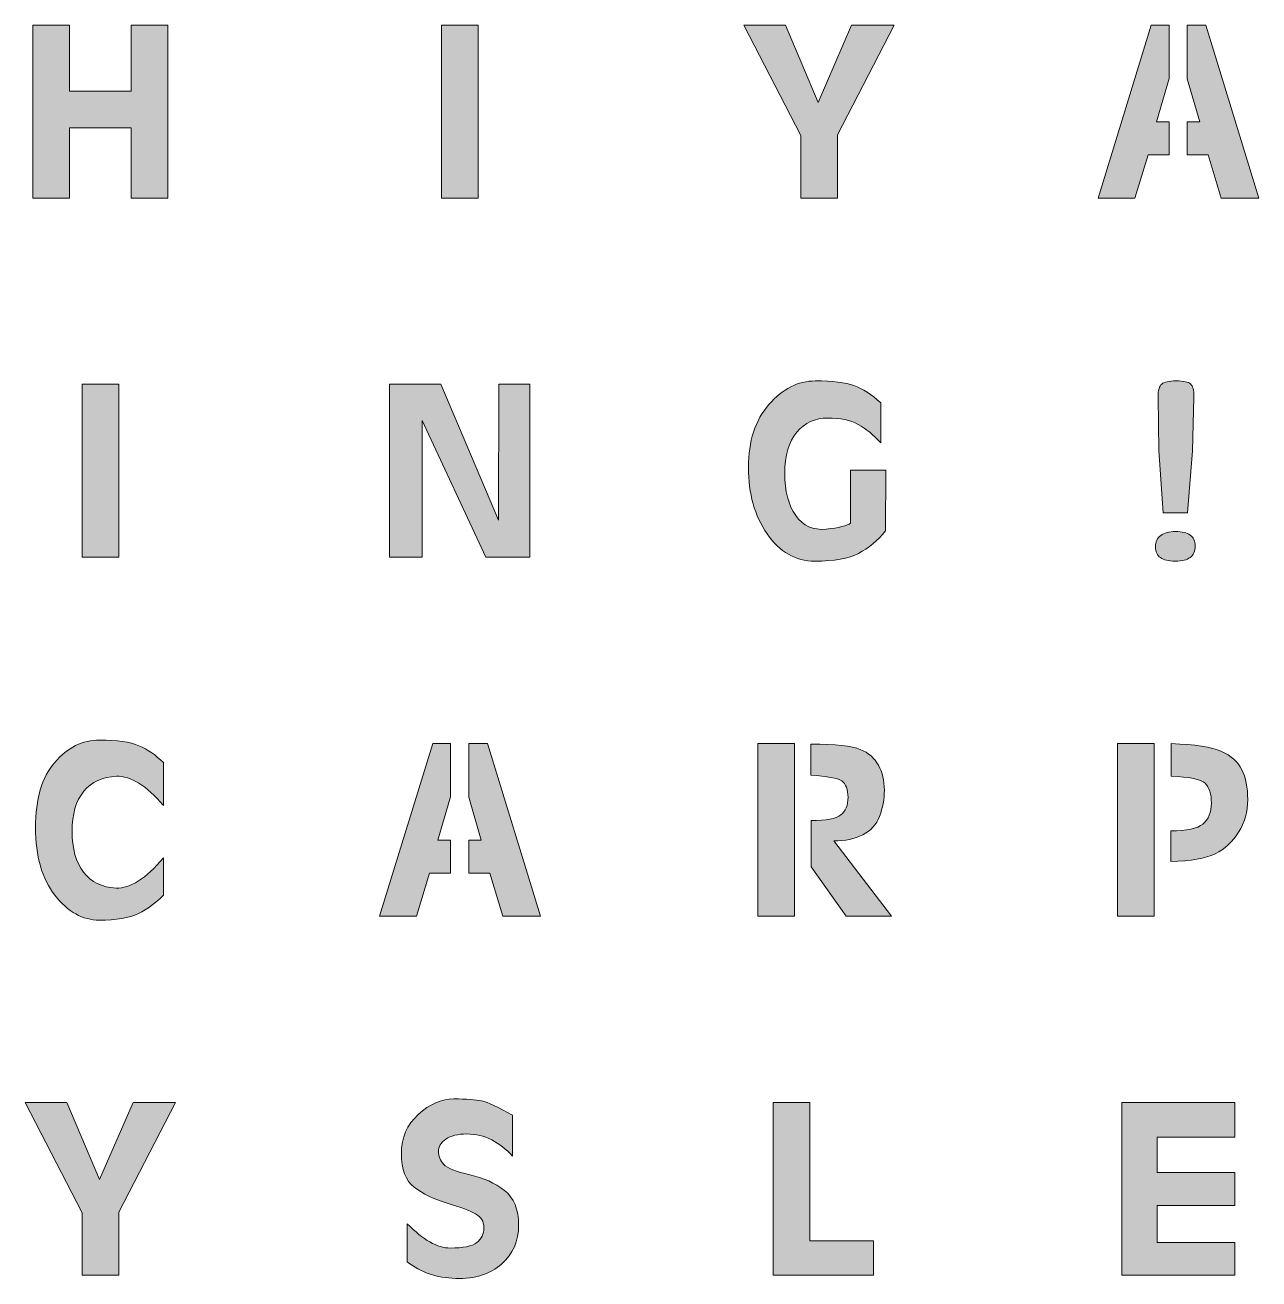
# Model space of a CAD drawing. Header units: inches. Extents: x -93 to 93, y -93 to 93.
# Drawn here: x -44.49 to -3.28, y 51.02 to 92.91 of the extents above; entities that cross this region are included whole.
import ezdxf

# ---------------------------------------------------------------- set-up
doc = ezdxf.new("R2010")
doc.units = ezdxf.units.IN
doc.header["$MEASUREMENT"] = 0
doc.layers.add('Top Copper', color=7, linetype='Continuous')

# ---------------------------------------------------------------- blocks, each defined once
blk = doc.blocks.new('block 93')
at = {"layer": 'Top Copper', "true_color": 0xffffff}
h = blk.add_hatch(color=7, dxfattribs=at)
h.dxf.hatch_style = 2
h.paths.add_polyline_path([(-41.353, 80.909), (-41.353, 75.13), (-42.584, 75.13), (-42.584, 80.909)])
at = {"layer": 'Top Copper', "lineweight": 0}
blk.add_lwpolyline([(-41.353, 80.909), (-41.353, 75.13), (-42.584, 75.13), (-42.584, 80.909), (-41.353, 80.909)], dxfattribs=at)
blk = doc.blocks.new('block 94')
at = {"layer": 'Top Copper', "true_color": 0xffffff}
h = blk.add_hatch(color=7, dxfattribs=at)
h.dxf.hatch_style = 2
edge = h.paths.add_edge_path()
edge.add_spline(control_points=[(-15.746, 76.014), (-16.017, 75.685), (-16.318, 75.433), (-16.647, 75.26), (-16.976, 75.087), (-17.464, 75), (-18.111, 75), (-18.758, 75), (-19.289, 75.304), (-19.705, 75.91), (-20.121, 76.516), (-20.329, 77.257), (-20.329, 78.132), (-20.329, 79.007), (-20.101, 79.708), (-19.644, 80.233), (-19.188, 80.759), (-18.671, 81.022), (-18.094, 81.022), (-17.516, 81.022), (-17.086, 80.97), (-16.803, 80.866), (-16.52, 80.762), (-16.222, 80.571), (-15.91, 80.294), (-15.91, 80.294), (-15.91, 78.951), (-15.91, 78.951), (-16.147, 79.217), (-16.397, 79.422), (-16.66, 79.566), (-16.923, 79.71), (-17.263, 79.783), (-17.682, 79.783), (-18.101, 79.783), (-18.445, 79.624), (-18.713, 79.306), (-18.982, 78.988), (-19.116, 78.532), (-19.116, 77.937), (-19.116, 77.342), (-18.993, 76.872), (-18.748, 76.525), (-18.502, 76.179), (-18.164, 76.027), (-17.734, 76.07), (-17.304, 76.114), (-17.031, 76.181), (-16.915, 76.274), (-16.915, 76.274), (-16.915, 78.041), (-16.915, 78.041), (-16.915, 78.041), (-15.737, 78.041), (-15.737, 78.041), (-15.737, 78.041), (-15.746, 76.014), (-15.746, 76.014)], knot_values=[0, 0, 0, 0, 1, 1, 1, 2, 2, 2, 3, 3, 3, 4, 4, 4, 5, 5, 5, 6, 6, 6, 7, 7, 7, 8, 8, 8, 9, 9, 9, 10, 10, 10, 11, 11, 11, 12, 12, 12, 13, 13, 13, 14, 14, 14, 15, 15, 15, 16, 16, 16, 17, 17, 17, 18, 18, 18, 19, 19, 19, 19], degree=3, periodic=1)
at = {"layer": 'Top Copper', "lineweight": 0}
blk.add_open_spline([(-15.746, 76.014), (-16.017, 75.685), (-16.318, 75.433), (-16.647, 75.26), (-16.976, 75.087), (-17.464, 75), (-18.111, 75), (-18.758, 75), (-19.289, 75.304), (-19.705, 75.91), (-20.121, 76.516), (-20.329, 77.257), (-20.329, 78.132), (-20.329, 79.007), (-20.101, 79.708), (-19.644, 80.233), (-19.188, 80.759), (-18.671, 81.022), (-18.094, 81.022), (-17.516, 81.022), (-17.086, 80.97), (-16.803, 80.866), (-16.52, 80.762), (-16.222, 80.571), (-15.91, 80.294), (-15.91, 80.294), (-15.91, 78.951), (-15.91, 78.951), (-16.147, 79.217), (-16.397, 79.422), (-16.66, 79.566), (-16.923, 79.71), (-17.263, 79.783), (-17.682, 79.783), (-18.101, 79.783), (-18.445, 79.624), (-18.713, 79.306), (-18.982, 78.988), (-19.116, 78.532), (-19.116, 77.937), (-19.116, 77.342), (-18.993, 76.872), (-18.748, 76.525), (-18.502, 76.179), (-18.164, 76.027), (-17.734, 76.07), (-17.304, 76.114), (-17.031, 76.181), (-16.915, 76.274), (-16.915, 76.274), (-16.915, 78.041), (-16.915, 78.041), (-16.915, 78.041), (-15.737, 78.041), (-15.737, 78.041), (-15.737, 78.041), (-15.746, 76.014), (-15.746, 76.014)], degree=3, knots=[0, 0, 0, 0, 1, 1, 1, 2, 2, 2, 3, 3, 3, 4, 4, 4, 5, 5, 5, 6, 6, 6, 7, 7, 7, 8, 8, 8, 9, 9, 9, 10, 10, 10, 11, 11, 11, 12, 12, 12, 13, 13, 13, 14, 14, 14, 15, 15, 15, 16, 16, 16, 17, 17, 17, 18, 18, 18, 19, 19, 19, 19], dxfattribs=at)
blk = doc.blocks.new('block 95')
at = {"layer": 'Top Copper', "true_color": 0xffffff}
h = blk.add_hatch(color=7, dxfattribs=at)
h.dxf.hatch_style = 2
h.paths.add_polyline_path([(-27.624, 75.13), (-29.096, 75.13), (-31.228, 79.705), (-31.228, 75.13), (-32.319, 75.13), (-32.319, 80.909), (-30.604, 80.909), (-28.672, 76.369), (-28.663, 80.909), (-27.624, 80.909)])
at = {"layer": 'Top Copper', "lineweight": 0}
blk.add_lwpolyline([(-27.624, 75.13), (-29.096, 75.13), (-31.228, 79.705), (-31.228, 75.13), (-32.319, 75.13), (-32.319, 80.909), (-30.604, 80.909), (-28.672, 76.369), (-28.663, 80.909), (-27.624, 80.909), (-27.624, 75.13)], dxfattribs=at)
blk = doc.blocks.new('block 102')
at = {"layer": 'Top Copper', "true_color": 0xffffff}
h = blk.add_hatch(color=7, dxfattribs=at)
h.dxf.hatch_style = 2
h.paths.add_polyline_path([(-32.648, 63.133), (-30.873, 68.911), (-30.275, 68.911), (-30.275, 67.126), (-30.699, 65.68), (-30.275, 65.68), (-30.275, 64.579), (-30.976, 64.579), (-31.418, 63.133)])
h.paths.add_polyline_path([(-27.277, 63.133), (-28.533, 63.133), (-28.967, 64.579), (-29.668, 64.579), (-29.668, 65.68), (-29.252, 65.68), (-29.668, 67.118), (-29.668, 68.911), (-29.044, 68.911)])
at = {"layer": 'Top Copper', "lineweight": 0}
for points in [[(-32.648, 63.133), (-30.873, 68.911), (-30.275, 68.911), (-30.275, 67.126), (-30.699, 65.68), (-30.275, 65.68), (-30.275, 64.579), (-30.976, 64.579), (-31.418, 63.133), (-32.648, 63.133)], [(-27.277, 63.133), (-28.533, 63.133), (-28.967, 64.579), (-29.668, 64.579), (-29.668, 65.68), (-29.252, 65.68), (-29.668, 67.118), (-29.668, 68.911), (-29.044, 68.911), (-27.277, 63.133)]]:
    blk.add_lwpolyline(points, dxfattribs=at)
blk = doc.blocks.new('block 103')
at = {"layer": 'Top Copper', "true_color": 0xffffff}
h = blk.add_hatch(color=7, dxfattribs=at)
h.dxf.hatch_style = 2
h.paths.add_polyline_path([(-18.786, 68.911), (-18.786, 63.133), (-20.017, 63.133), (-20.017, 68.911)])
edge = h.paths.add_edge_path()
edge.add_spline(control_points=[(-17.244, 66.52), (-17.083, 66.647), (-17.002, 66.843), (-17.002, 67.109), (-17.002, 67.375), (-17.073, 67.557), (-17.214, 67.655), (-17.356, 67.753), (-17.698, 67.817), (-18.241, 67.846), (-18.241, 67.846), (-18.241, 68.885), (-18.241, 68.885), (-17.421, 68.885), (-16.872, 68.827), (-16.595, 68.712), (-16.317, 68.596), (-16.114, 68.419), (-15.984, 68.179), (-15.854, 67.94), (-15.789, 67.665), (-15.789, 67.356), (-15.789, 67.047), (-15.842, 66.753), (-15.949, 66.472), (-16.056, 66.192), (-16.244, 65.986), (-16.512, 65.853), (-16.781, 65.72), (-17.103, 65.654), (-17.478, 65.654), (-17.478, 65.654), (-15.555, 63.133), (-15.555, 63.133), (-15.555, 63.133), (-17.062, 63.133), (-17.062, 63.133), (-17.062, 63.133), (-18.232, 64.787), (-18.232, 64.787), (-18.232, 64.787), (-18.232, 66.338), (-18.232, 66.338), (-17.735, 66.332), (-17.406, 66.393), (-17.244, 66.52)], knot_values=[0, 0, 0, 0, 1, 1, 1, 2, 2, 2, 3, 3, 3, 4, 4, 4, 5, 5, 5, 6, 6, 6, 7, 7, 7, 8, 8, 8, 9, 9, 9, 10, 10, 10, 11, 11, 11, 12, 12, 12, 13, 13, 13, 14, 14, 14, 15, 15, 15, 15], degree=3, periodic=1)
at = {"layer": 'Top Copper', "lineweight": 0}
blk.add_lwpolyline([(-18.786, 68.911), (-18.786, 63.133), (-20.017, 63.133), (-20.017, 68.911), (-18.786, 68.911)], dxfattribs=at)
blk.add_open_spline([(-17.244, 66.52), (-17.083, 66.647), (-17.002, 66.843), (-17.002, 67.109), (-17.002, 67.375), (-17.073, 67.557), (-17.214, 67.655), (-17.356, 67.753), (-17.698, 67.817), (-18.241, 67.846), (-18.241, 67.846), (-18.241, 68.885), (-18.241, 68.885), (-17.421, 68.885), (-16.872, 68.827), (-16.595, 68.712), (-16.317, 68.596), (-16.114, 68.419), (-15.984, 68.179), (-15.854, 67.94), (-15.789, 67.665), (-15.789, 67.356), (-15.789, 67.047), (-15.842, 66.753), (-15.949, 66.472), (-16.056, 66.192), (-16.244, 65.986), (-16.512, 65.853), (-16.781, 65.72), (-17.103, 65.654), (-17.478, 65.654), (-17.478, 65.654), (-15.555, 63.133), (-15.555, 63.133), (-15.555, 63.133), (-17.062, 63.133), (-17.062, 63.133), (-17.062, 63.133), (-18.232, 64.787), (-18.232, 64.787), (-18.232, 64.787), (-18.232, 66.338), (-18.232, 66.338), (-17.735, 66.332), (-17.406, 66.393), (-17.244, 66.52)], degree=3, knots=[0, 0, 0, 0, 1, 1, 1, 2, 2, 2, 3, 3, 3, 4, 4, 4, 5, 5, 5, 6, 6, 6, 7, 7, 7, 8, 8, 8, 9, 9, 9, 10, 10, 10, 11, 11, 11, 12, 12, 12, 13, 13, 13, 14, 14, 14, 15, 15, 15, 15], dxfattribs=at)
blk = doc.blocks.new('block 104')
at = {"layer": 'Top Copper', "true_color": 0xffffff}
h = blk.add_hatch(color=7, dxfattribs=at)
h.dxf.hatch_style = 2
h.paths.add_polyline_path([(-6.772, 63.133), (-8.002, 63.133), (-8.002, 68.911), (-6.772, 68.911)])
edge = h.paths.add_edge_path()
edge.add_spline(control_points=[(-6.226, 64.969), (-6.226, 64.969), (-6.226, 65.992), (-6.226, 65.992), (-5.695, 65.986), (-5.335, 66.061), (-5.147, 66.217), (-4.96, 66.373), (-4.866, 66.605), (-4.866, 66.914), (-4.866, 67.223), (-4.936, 67.446), (-5.078, 67.581), (-5.219, 67.717), (-5.596, 67.794), (-6.209, 67.811), (-6.209, 67.811), (-6.209, 68.903), (-6.209, 68.903), (-5.417, 68.874), (-4.858, 68.787), (-4.532, 68.643), (-4.206, 68.498), (-3.978, 68.295), (-3.848, 68.032), (-3.718, 67.769), (-3.653, 67.436), (-3.653, 67.031), (-3.653, 66.627), (-3.754, 66.265), (-3.956, 65.944), (-4.158, 65.623), (-4.42, 65.384), (-4.74, 65.225), (-5.061, 65.066), (-5.556, 64.981), (-6.226, 64.969)], knot_values=[0, 0, 0, 0, 1, 1, 1, 2, 2, 2, 3, 3, 3, 4, 4, 4, 5, 5, 5, 6, 6, 6, 7, 7, 7, 8, 8, 8, 9, 9, 9, 10, 10, 10, 11, 11, 11, 12, 12, 12, 12], degree=3, periodic=1)
at = {"layer": 'Top Copper', "lineweight": 0}
blk.add_lwpolyline([(-6.772, 63.133), (-8.002, 63.133), (-8.002, 68.911), (-6.772, 68.911), (-6.772, 63.133)], dxfattribs=at)
blk.add_open_spline([(-6.226, 64.969), (-6.226, 64.969), (-6.226, 65.992), (-6.226, 65.992), (-5.695, 65.986), (-5.335, 66.061), (-5.147, 66.217), (-4.96, 66.373), (-4.866, 66.605), (-4.866, 66.914), (-4.866, 67.223), (-4.936, 67.446), (-5.078, 67.581), (-5.219, 67.717), (-5.596, 67.794), (-6.209, 67.811), (-6.209, 67.811), (-6.209, 68.903), (-6.209, 68.903), (-5.417, 68.874), (-4.858, 68.787), (-4.532, 68.643), (-4.206, 68.498), (-3.978, 68.295), (-3.848, 68.032), (-3.718, 67.769), (-3.653, 67.436), (-3.653, 67.031), (-3.653, 66.627), (-3.754, 66.265), (-3.956, 65.944), (-4.158, 65.623), (-4.42, 65.384), (-4.74, 65.225), (-5.061, 65.066), (-5.556, 64.981), (-6.226, 64.969)], degree=3, knots=[0, 0, 0, 0, 1, 1, 1, 2, 2, 2, 3, 3, 3, 4, 4, 4, 5, 5, 5, 6, 6, 6, 7, 7, 7, 8, 8, 8, 9, 9, 9, 10, 10, 10, 11, 11, 11, 12, 12, 12, 12], dxfattribs=at)
blk = doc.blocks.new('block 110')
at = {"layer": 'Top Copper', "true_color": 0xffffff}
h = blk.add_hatch(color=7, dxfattribs=at)
h.dxf.hatch_style = 2
h.paths.add_polyline_path([(-41.35, 53.252), (-41.35, 51.138), (-42.58, 51.138), (-42.58, 53.226), (-44.486, 56.917), (-43.091, 56.917), (-42, 54.335), (-40.882, 56.917), (-39.461, 56.917)])
at = {"layer": 'Top Copper', "lineweight": 0}
blk.add_lwpolyline([(-41.35, 53.252), (-41.35, 51.138), (-42.58, 51.138), (-42.58, 53.226), (-44.486, 56.917), (-43.091, 56.917), (-42, 54.335), (-40.882, 56.917), (-39.461, 56.917), (-41.35, 53.252)], dxfattribs=at)
blk = doc.blocks.new('block 114')
at = {"layer": 'Top Copper', "true_color": 0xffffff}
h = blk.add_hatch(color=7, dxfattribs=at)
h.dxf.hatch_style = 2
edge = h.paths.add_edge_path()
edge.add_spline(control_points=[(-28.901, 55.661), (-29.152, 55.794), (-29.429, 55.86), (-29.733, 55.86), (-30.036, 55.86), (-30.27, 55.802), (-30.434, 55.687), (-30.599, 55.571), (-30.681, 55.434), (-30.681, 55.275), (-30.681, 55.117), (-30.622, 54.972), (-30.504, 54.842), (-30.385, 54.712), (-30.097, 54.597), (-29.637, 54.496), (-29.178, 54.395), (-28.791, 54.221), (-28.476, 53.976), (-28.162, 53.73), (-28.004, 53.343), (-28.004, 52.815), (-28.004, 52.286), (-28.193, 51.853), (-28.572, 51.515), (-28.95, 51.177), (-29.46, 51.017), (-30.101, 51.034), (-30.742, 51.052), (-31.282, 51.237), (-31.721, 51.589), (-31.721, 51.589), (-31.721, 52.863), (-31.721, 52.863), (-31.195, 52.32), (-30.717, 52.048), (-30.287, 52.048), (-29.857, 52.048), (-29.562, 52.109), (-29.403, 52.23), (-29.245, 52.351), (-29.165, 52.517), (-29.165, 52.728), (-29.165, 52.939), (-29.256, 53.094), (-29.438, 53.192), (-29.62, 53.29), (-29.936, 53.408), (-30.387, 53.547), (-30.837, 53.686), (-31.206, 53.865), (-31.491, 54.084), (-31.777, 54.304), (-31.92, 54.678), (-31.92, 55.206), (-31.92, 55.735), (-31.731, 56.171), (-31.353, 56.514), (-30.975, 56.858), (-30.579, 57.03), (-30.166, 57.03), (-29.753, 57.03), (-29.444, 57.008), (-29.239, 56.965), (-29.034, 56.922), (-28.689, 56.761), (-28.203, 56.484), (-28.203, 56.484), (-28.203, 55.124), (-28.203, 55.124), (-28.417, 55.349), (-28.65, 55.528), (-28.901, 55.661)], knot_values=[0, 0, 0, 0, 1, 1, 1, 2, 2, 2, 3, 3, 3, 4, 4, 4, 5, 5, 5, 6, 6, 6, 7, 7, 7, 8, 8, 8, 9, 9, 9, 10, 10, 10, 11, 11, 11, 12, 12, 12, 13, 13, 13, 14, 14, 14, 15, 15, 15, 16, 16, 16, 17, 17, 17, 18, 18, 18, 19, 19, 19, 20, 20, 20, 21, 21, 21, 22, 22, 22, 23, 23, 23, 24, 24, 24, 24], degree=3, periodic=1)
at = {"layer": 'Top Copper', "lineweight": 0}
blk.add_open_spline([(-28.901, 55.661), (-29.152, 55.794), (-29.429, 55.86), (-29.733, 55.86), (-30.036, 55.86), (-30.27, 55.802), (-30.434, 55.687), (-30.599, 55.571), (-30.681, 55.434), (-30.681, 55.275), (-30.681, 55.117), (-30.622, 54.972), (-30.504, 54.842), (-30.385, 54.712), (-30.097, 54.597), (-29.637, 54.496), (-29.178, 54.395), (-28.791, 54.221), (-28.476, 53.976), (-28.162, 53.73), (-28.004, 53.343), (-28.004, 52.815), (-28.004, 52.286), (-28.193, 51.853), (-28.572, 51.515), (-28.95, 51.177), (-29.46, 51.017), (-30.101, 51.034), (-30.742, 51.052), (-31.282, 51.237), (-31.721, 51.589), (-31.721, 51.589), (-31.721, 52.863), (-31.721, 52.863), (-31.195, 52.32), (-30.717, 52.048), (-30.287, 52.048), (-29.857, 52.048), (-29.562, 52.109), (-29.403, 52.23), (-29.245, 52.351), (-29.165, 52.517), (-29.165, 52.728), (-29.165, 52.939), (-29.256, 53.094), (-29.438, 53.192), (-29.62, 53.29), (-29.936, 53.408), (-30.387, 53.547), (-30.837, 53.686), (-31.206, 53.865), (-31.491, 54.084), (-31.777, 54.304), (-31.92, 54.678), (-31.92, 55.206), (-31.92, 55.735), (-31.731, 56.171), (-31.353, 56.514), (-30.975, 56.858), (-30.579, 57.03), (-30.166, 57.03), (-29.753, 57.03), (-29.444, 57.008), (-29.239, 56.965), (-29.034, 56.922), (-28.689, 56.761), (-28.203, 56.484), (-28.203, 56.484), (-28.203, 55.124), (-28.203, 55.124), (-28.417, 55.349), (-28.65, 55.528), (-28.901, 55.661)], degree=3, knots=[0, 0, 0, 0, 1, 1, 1, 2, 2, 2, 3, 3, 3, 4, 4, 4, 5, 5, 5, 6, 6, 6, 7, 7, 7, 8, 8, 8, 9, 9, 9, 10, 10, 10, 11, 11, 11, 12, 12, 12, 13, 13, 13, 14, 14, 14, 15, 15, 15, 16, 16, 16, 17, 17, 17, 18, 18, 18, 19, 19, 19, 20, 20, 20, 21, 21, 21, 22, 22, 22, 23, 23, 23, 24, 24, 24, 24], dxfattribs=at)
blk = doc.blocks.new('block 115')
at = {"layer": 'Top Copper', "true_color": 0xffffff}
h = blk.add_hatch(color=7, dxfattribs=at)
h.dxf.hatch_style = 2
h.paths.add_polyline_path([(-16.15, 52.291), (-16.15, 51.138), (-19.503, 51.138), (-19.503, 56.917), (-18.273, 56.917), (-18.273, 52.291)])
at = {"layer": 'Top Copper', "lineweight": 0}
blk.add_lwpolyline([(-16.15, 52.291), (-16.15, 51.138), (-19.503, 51.138), (-19.503, 56.917), (-18.273, 56.917), (-18.273, 52.291), (-16.15, 52.291)], dxfattribs=at)
blk = doc.blocks.new('block 116')
at = {"layer": 'Top Copper', "true_color": 0xffffff}
h = blk.add_hatch(color=7, dxfattribs=at)
h.dxf.hatch_style = 2
h.paths.add_polyline_path([(-4.084, 56.917), (-4.084, 55.756), (-6.674, 55.756), (-6.674, 54.569), (-4.084, 54.569), (-4.084, 53.469), (-6.674, 53.469), (-6.674, 52.239), (-4.084, 52.239), (-4.084, 51.138), (-7.852, 51.138), (-7.852, 56.917)])
at = {"layer": 'Top Copper', "lineweight": 0}
blk.add_lwpolyline([(-4.084, 56.917), (-4.084, 55.756), (-6.674, 55.756), (-6.674, 54.569), (-4.084, 54.569), (-4.084, 53.469), (-6.674, 53.469), (-6.674, 52.239), (-4.084, 52.239), (-4.084, 51.138), (-7.852, 51.138), (-7.852, 56.917), (-4.084, 56.917)], dxfattribs=at)
blk = doc.blocks.new('block 125')
at = {"layer": 'Top Copper', "true_color": 0xffffff}
h = blk.add_hatch(color=7, dxfattribs=at)
h.dxf.hatch_style = 2
h.paths.add_polyline_path([(-40.946, 90.702), (-40.946, 92.912), (-39.716, 92.912), (-39.716, 87.133), (-40.946, 87.133), (-40.946, 89.481), (-42.999, 89.481), (-42.999, 87.133), (-44.229, 87.133), (-44.229, 92.912), (-42.999, 92.912), (-42.999, 90.702)])
at = {"layer": 'Top Copper', "lineweight": 0}
blk.add_lwpolyline([(-40.946, 90.702), (-40.946, 92.912), (-39.716, 92.912), (-39.716, 87.133), (-40.946, 87.133), (-40.946, 89.481), (-42.999, 89.481), (-42.999, 87.133), (-44.229, 87.133), (-44.229, 92.912), (-42.999, 92.912), (-42.999, 90.702), (-40.946, 90.702)], dxfattribs=at)
blk = doc.blocks.new('block 126')
at = {"layer": 'Top Copper', "true_color": 0xffffff}
h = blk.add_hatch(color=7, dxfattribs=at)
h.dxf.hatch_style = 2
h.paths.add_polyline_path([(-29.35, 92.912), (-29.35, 87.133), (-30.581, 87.133), (-30.581, 92.912)])
at = {"layer": 'Top Copper', "lineweight": 0}
blk.add_lwpolyline([(-29.35, 92.912), (-29.35, 87.133), (-30.581, 87.133), (-30.581, 92.912), (-29.35, 92.912)], dxfattribs=at)
blk = doc.blocks.new('block 127')
at = {"layer": 'Top Copper', "true_color": 0xffffff}
h = blk.add_hatch(color=7, dxfattribs=at)
h.dxf.hatch_style = 2
edge = h.paths.add_edge_path()
edge.add_spline(control_points=[(-39.868, 63.834), (-40.116, 63.58), (-40.395, 63.378), (-40.704, 63.228), (-41.013, 63.078), (-41.446, 63.003), (-42.003, 63.003), (-42.561, 63.003), (-43.056, 63.28), (-43.489, 63.834), (-43.922, 64.389), (-44.139, 65.143), (-44.139, 66.096), (-44.139, 67.049), (-43.925, 67.775), (-43.498, 68.275), (-43.07, 68.774), (-42.568, 69.024), (-41.99, 69.024), (-41.413, 69.024), (-40.977, 68.96), (-40.682, 68.833), (-40.388, 68.706), (-40.116, 68.518), (-39.868, 68.27), (-39.868, 68.27), (-39.868, 66.841), (-39.868, 66.841), (-40.44, 67.505), (-40.961, 67.828), (-41.432, 67.811), (-41.902, 67.794), (-42.268, 67.626), (-42.527, 67.309), (-42.787, 66.991), (-42.917, 66.545), (-42.917, 65.97), (-42.917, 65.395), (-42.79, 64.942), (-42.536, 64.61), (-42.282, 64.278), (-41.92, 64.1), (-41.449, 64.077), (-40.978, 64.054), (-40.451, 64.392), (-39.868, 65.091), (-39.868, 65.091), (-39.868, 63.834), (-39.868, 63.834)], knot_values=[0, 0, 0, 0, 1, 1, 1, 2, 2, 2, 3, 3, 3, 4, 4, 4, 5, 5, 5, 6, 6, 6, 7, 7, 7, 8, 8, 8, 9, 9, 9, 10, 10, 10, 11, 11, 11, 12, 12, 12, 13, 13, 13, 14, 14, 14, 15, 15, 15, 16, 16, 16, 16], degree=3, periodic=1)
at = {"layer": 'Top Copper', "lineweight": 0}
blk.add_open_spline([(-39.868, 63.834), (-40.116, 63.58), (-40.395, 63.378), (-40.704, 63.228), (-41.013, 63.078), (-41.446, 63.003), (-42.003, 63.003), (-42.561, 63.003), (-43.056, 63.28), (-43.489, 63.834), (-43.922, 64.389), (-44.139, 65.143), (-44.139, 66.096), (-44.139, 67.049), (-43.925, 67.775), (-43.498, 68.275), (-43.07, 68.774), (-42.568, 69.024), (-41.99, 69.024), (-41.413, 69.024), (-40.977, 68.96), (-40.682, 68.833), (-40.388, 68.706), (-40.116, 68.518), (-39.868, 68.27), (-39.868, 68.27), (-39.868, 66.841), (-39.868, 66.841), (-40.44, 67.505), (-40.961, 67.828), (-41.432, 67.811), (-41.902, 67.794), (-42.268, 67.626), (-42.527, 67.309), (-42.787, 66.991), (-42.917, 66.545), (-42.917, 65.97), (-42.917, 65.395), (-42.79, 64.942), (-42.536, 64.61), (-42.282, 64.278), (-41.92, 64.1), (-41.449, 64.077), (-40.978, 64.054), (-40.451, 64.392), (-39.868, 65.091), (-39.868, 65.091), (-39.868, 63.834), (-39.868, 63.834)], degree=3, knots=[0, 0, 0, 0, 1, 1, 1, 2, 2, 2, 3, 3, 3, 4, 4, 4, 5, 5, 5, 6, 6, 6, 7, 7, 7, 8, 8, 8, 9, 9, 9, 10, 10, 10, 11, 11, 11, 12, 12, 12, 13, 13, 13, 14, 14, 14, 15, 15, 15, 16, 16, 16, 16], dxfattribs=at)
blk = doc.blocks.new('block 144')
at = {"layer": 'Top Copper', "true_color": 0xffffff}
h = blk.add_hatch(color=7, dxfattribs=at)
h.dxf.hatch_style = 2
h.paths.add_polyline_path([(-17.35, 89.247), (-17.35, 87.133), (-18.58, 87.133), (-18.58, 89.221), (-20.486, 92.912), (-19.091, 92.912), (-18, 90.33), (-16.882, 92.912), (-15.461, 92.912)])
at = {"layer": 'Top Copper', "lineweight": 0}
blk.add_lwpolyline([(-17.35, 89.247), (-17.35, 87.133), (-18.58, 87.133), (-18.58, 89.221), (-20.486, 92.912), (-19.091, 92.912), (-18, 90.33), (-16.882, 92.912), (-15.461, 92.912), (-17.35, 89.247)], dxfattribs=at)
blk = doc.blocks.new('block 145')
at = {"layer": 'Top Copper', "true_color": 0xffffff}
h = blk.add_hatch(color=7, dxfattribs=at)
h.dxf.hatch_style = 2
h.paths.add_polyline_path([(-8.651, 87.133), (-6.875, 92.912), (-6.277, 92.912), (-6.277, 91.127), (-6.701, 89.68), (-6.277, 89.68), (-6.277, 88.58), (-6.979, 88.58), (-7.42, 87.133)])
h.paths.add_polyline_path([(-3.279, 87.133), (-4.535, 87.133), (-4.969, 88.58), (-5.67, 88.58), (-5.67, 89.68), (-5.254, 89.68), (-5.67, 91.118), (-5.67, 92.912), (-5.047, 92.912)])
at = {"layer": 'Top Copper', "lineweight": 0}
for points in [[(-8.651, 87.133), (-6.875, 92.912), (-6.277, 92.912), (-6.277, 91.127), (-6.701, 89.68), (-6.277, 89.68), (-6.277, 88.58), (-6.979, 88.58), (-7.42, 87.133), (-8.651, 87.133)], [(-3.279, 87.133), (-4.535, 87.133), (-4.969, 88.58), (-5.67, 88.58), (-5.67, 89.68), (-5.254, 89.68), (-5.67, 91.118), (-5.67, 92.912), (-5.047, 92.912), (-3.279, 87.133)]]:
    blk.add_lwpolyline(points, dxfattribs=at)
blk = doc.blocks.new('block 148')
at = {"layer": 'Top Copper', "true_color": 0xffffff}
h = blk.add_hatch(color=7, dxfattribs=at)
h.dxf.hatch_style = 2
edge = h.paths.add_edge_path()
edge.add_spline(control_points=[(-5.407, 75.503), (-5.407, 75.335), (-5.462, 75.21), (-5.572, 75.126), (-5.682, 75.042), (-5.848, 75), (-6.07, 75), (-6.293, 75), (-6.459, 75.039), (-6.568, 75.117), (-6.678, 75.195), (-6.733, 75.317), (-6.733, 75.481), (-6.733, 75.646), (-6.675, 75.771), (-6.56, 75.858), (-6.444, 75.945), (-6.278, 75.988), (-6.062, 75.988), (-5.845, 75.988), (-5.682, 75.949), (-5.572, 75.871), (-5.462, 75.793), (-5.407, 75.67), (-5.407, 75.503)], knot_values=[0, 0, 0, 0, 1, 1, 1, 2, 2, 2, 3, 3, 3, 4, 4, 4, 5, 5, 5, 6, 6, 6, 7, 7, 7, 8, 8, 8, 8], degree=3, periodic=1)
edge = h.paths.add_edge_path()
edge.add_spline(control_points=[(-6.482, 76.612), (-6.482, 76.612), (-6.62, 78.7), (-6.62, 78.7), (-6.62, 78.7), (-6.646, 80.484), (-6.646, 80.484), (-6.646, 80.704), (-6.606, 80.848), (-6.525, 80.918), (-6.444, 80.987), (-6.282, 81.022), (-6.04, 81.022), (-5.797, 81.022), (-5.639, 80.988), (-5.563, 80.922), (-5.488, 80.856), (-5.451, 80.713), (-5.451, 80.493), (-5.451, 80.493), (-5.494, 78.691), (-5.494, 78.691), (-5.494, 78.691), (-5.659, 76.612), (-5.659, 76.612), (-5.659, 76.612), (-6.482, 76.612), (-6.482, 76.612)], knot_values=[0, 0, 0, 0, 1, 1, 1, 2, 2, 2, 3, 3, 3, 4, 4, 4, 5, 5, 5, 6, 6, 6, 7, 7, 7, 8, 8, 8, 9, 9, 9, 9], degree=3, periodic=1)
at = {"layer": 'Top Copper', "lineweight": 0}
for points, knots in [([(-6.482, 76.612), (-6.482, 76.612), (-6.62, 78.7), (-6.62, 78.7), (-6.62, 78.7), (-6.646, 80.484), (-6.646, 80.484), (-6.646, 80.704), (-6.606, 80.848), (-6.525, 80.918), (-6.444, 80.987), (-6.282, 81.022), (-6.04, 81.022), (-5.797, 81.022), (-5.639, 80.988), (-5.563, 80.922), (-5.488, 80.856), (-5.451, 80.713), (-5.451, 80.493), (-5.451, 80.493), (-5.494, 78.691), (-5.494, 78.691), (-5.494, 78.691), (-5.659, 76.612), (-5.659, 76.612), (-5.659, 76.612), (-6.482, 76.612), (-6.482, 76.612)], [0, 0, 0, 0, 1, 1, 1, 2, 2, 2, 3, 3, 3, 4, 4, 4, 5, 5, 5, 6, 6, 6, 7, 7, 7, 8, 8, 8, 9, 9, 9, 9]), ([(-5.407, 75.503), (-5.407, 75.335), (-5.462, 75.21), (-5.572, 75.126), (-5.682, 75.042), (-5.848, 75), (-6.07, 75), (-6.293, 75), (-6.459, 75.039), (-6.568, 75.117), (-6.678, 75.195), (-6.733, 75.317), (-6.733, 75.481), (-6.733, 75.646), (-6.675, 75.771), (-6.56, 75.858), (-6.444, 75.945), (-6.278, 75.988), (-6.062, 75.988), (-5.845, 75.988), (-5.682, 75.949), (-5.572, 75.871), (-5.462, 75.793), (-5.407, 75.67), (-5.407, 75.503)], [0, 0, 0, 0, 1, 1, 1, 2, 2, 2, 3, 3, 3, 4, 4, 4, 5, 5, 5, 6, 6, 6, 7, 7, 7, 8, 8, 8, 8])]:
    blk.add_open_spline(points, degree=3, knots=knots, dxfattribs=at)

msp = doc.modelspace()

# ---------------------------------------------------------------- block references
at = {"layer": 'Top Copper'}
for name in ['block 125', 'block 126', 'block 144', 'block 145', 'block 93', 'block 95', 'block 94', 'block 148', 'block 127', 'block 102', 'block 103', 'block 104', 'block 114', 'block 110', 'block 115', 'block 116']:
    msp.add_blockref(name, (0, 0), dxfattribs=at)

doc.saveas('drawing.dxf')
